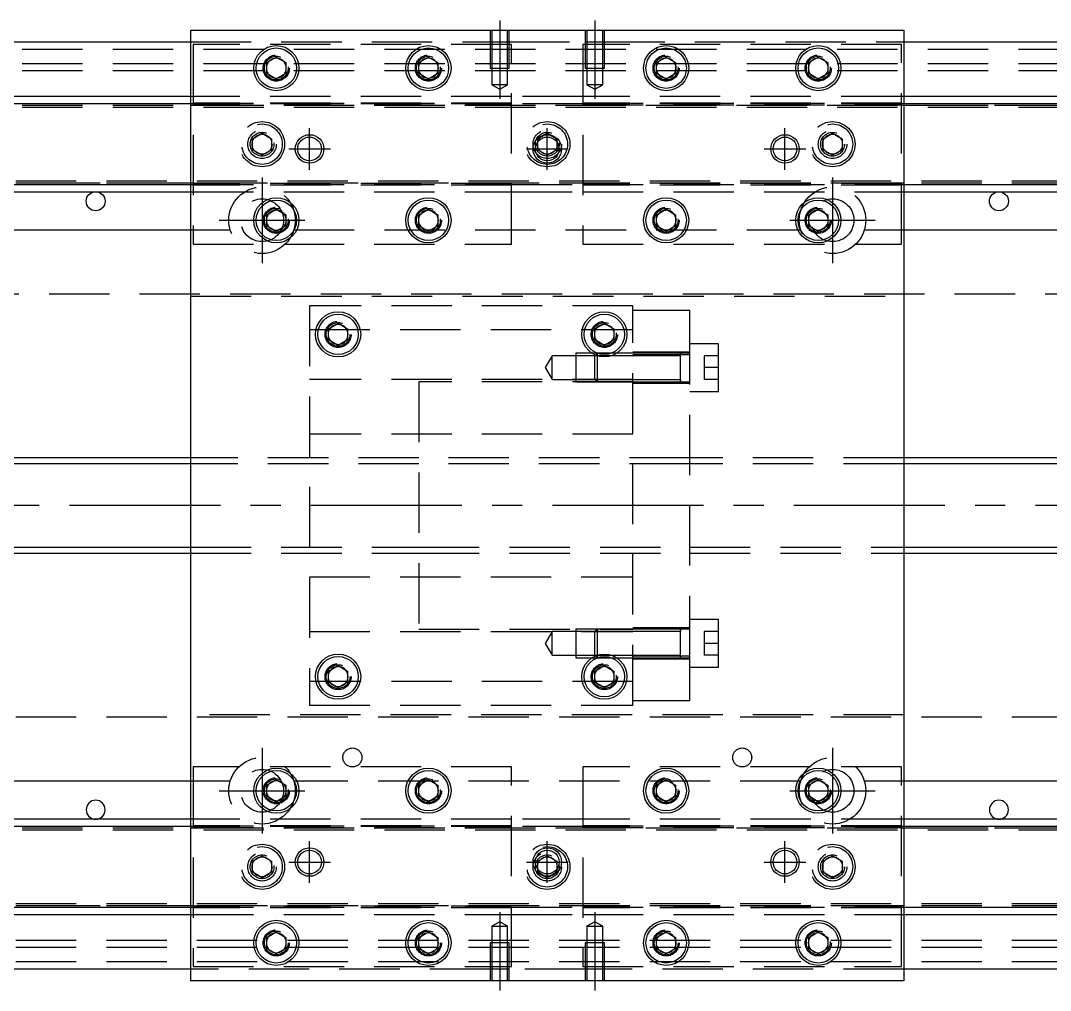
# Model space of a CAD drawing. Extents: x -20 to 863, y -293 to 102.
# Drawn here: x 209.2 to 425.8, y -102 to 102 of the extents above; entities that cross this region are included whole.
import ezdxf

# ---------------------------------------------------------------- set-up
doc = ezdxf.new("R2010")
doc.units = 0
doc.linetypes.add('CENTER', pattern=[50.8, 31.75, -6.35, 6.35, -6.35])
doc.linetypes.add('DASHED', pattern=[19.05, 12.7, -6.35])
doc.layers.get('0').update_dxf_attribs({"linetype": 'CONTINUOUS'})
doc.layers.add('CENTER', color=1, linetype='CENTER')

msp = doc.modelspace()

# ---------------------------------------------------------------- linework, layer by layer
at = {"color": 7, "linetype": 'CONTINUOUS'}
for p, q in [((245, -100), (245, 100)), ((245, 100), (395, 100)), ((395, 100), (395, -100)), ((0, 97.5), (245, 97.5)), ((395, 97.5), (640, 97.5)), ((261, 93.1547), (263, 94.309402)), ((261, 90.8453), (261, 93.1547)), ((263, 94.309402), (265, 93.1547)), ((265, 93.1547), (265, 90.8453)), ((293, 93.1547), (295, 94.309402)), ((293, 90.8453), (293, 93.1547)), ((295, 94.309402), (297, 93.1547)), ((297, 93.1547), (297, 90.8453)), ((343, 93.1547), (345, 94.309402)), ((343, 90.8453), (343, 93.1547)), ((345, 94.309402), (347, 93.1547)), ((347, 93.1547), (347, 90.8453)), ((375, 93.1547), (377, 94.309402)), ((375, 90.8453), (375, 93.1547)), ((377, 94.309402), (379, 93.1547)), ((379, 93.1547), (379, 90.8453)), ((263, 89.690598), (261, 90.8453)), ((265, 90.8453), (263, 89.690598)), ((295, 89.690598), (293, 90.8453)), ((297, 90.8453), (295, 89.690598)), ((345, 89.690598), (343, 90.8453)), ((347, 90.8453), (345, 89.690598)), ((377, 89.690598), (375, 90.8453)), ((379, 90.8453), (377, 89.690598)), ((245, 86), (0, 86)), ((640, 86), (395, 86)), ((245, 84.460392), (0, 84.460392)), ((640, 84.460392), (395, 84.460392)), ((0, 67.539608), (245, 67.539608)), ((395, 67.539608), (640, 67.539608)), ((0, 66), (245, 66)), ((395, 66), (640, 66)), ((261, 61.1547), (263, 62.309402)), ((261, 58.8453), (261, 61.1547)), ((263, 62.309402), (265, 61.1547)), ((265, 61.1547), (265, 58.8453)), ((293, 61.1547), (295, 62.309402)), ((293, 58.8453), (293, 61.1547)), ((295, 62.309402), (297, 61.1547)), ((297, 61.1547), (297, 58.8453)), ((343, 61.1547), (345, 62.309402)), ((343, 58.8453), (343, 61.1547)), ((345, 62.309402), (347, 61.1547)), ((347, 61.1547), (347, 58.8453)), ((375, 61.1547), (377, 62.309402)), ((375, 58.8453), (375, 61.1547)), ((377, 62.309402), (379, 61.1547)), ((379, 61.1547), (379, 58.8453)), ((263, 57.690598), (261, 58.8453)), ((265, 58.8453), (263, 57.690598)), ((295, 57.690598), (293, 58.8453)), ((297, 58.8453), (295, 57.690598)), ((345, 57.690598), (343, 58.8453)), ((347, 58.8453), (345, 57.690598)), ((377, 57.690598), (375, 58.8453)), ((379, 58.8453), (377, 57.690598)), ((146.708204, 58), (245, 58)), ((395, 58), (493.291796, 58)), ((274, 37.1547), (276, 38.309402)), ((274, 34.8453), (274, 37.1547)), ((276, 38.309402), (278, 37.1547)), ((278, 37.1547), (278, 34.8453)), ((330, 37.1547), (332, 38.309402)), ((330, 34.8453), (330, 37.1547)), ((332, 38.309402), (334, 37.1547)), ((334, 37.1547), (334, 34.8453)), ((276, 33.690598), (274, 34.8453)), ((278, 34.8453), (276, 33.690598)), ((332, 33.690598), (330, 34.8453)), ((334, 34.8453), (332, 33.690598)), ((348, 26.011846), (348, 26.012874)), ((245, 10), (28, 10)), ((583, 10), (395, 10)), ((28, -10), (245, -10)), ((395, -10), (583, -10)), ((330, -31.511852), (330.44468, -31.511852)), ((274, -34.8453), (276, -33.690598)), ((276, -33.690598), (278, -34.8453)), ((330, -34.8453), (332, -33.690598)), ((332, -33.690598), (334, -34.8453)), ((274, -37.1547), (274, -34.8453)), ((278, -34.8453), (278, -37.1547)), ((330, -37.1547), (330, -34.8453)), ((334, -34.8453), (334, -37.1547)), ((276, -38.309402), (274, -37.1547)), ((278, -37.1547), (276, -38.309402)), ((332, -38.309402), (330, -37.1547)), ((334, -37.1547), (332, -38.309402)), ((245, -58), (146.708204, -58)), ((261, -58.8453), (263, -57.690598)), ((263, -57.690598), (265, -58.8453)), ((293, -58.8453), (295, -57.690598)), ((295, -57.690598), (297, -58.8453)), ((343, -58.8453), (345, -57.690598)), ((345, -57.690598), (347, -58.8453)), ((375, -58.8453), (377, -57.690598)), ((377, -57.690598), (379, -58.8453)), ((493.291796, -58), (395, -58)), ((261, -61.1547), (261, -58.8453)), ((265, -58.8453), (265, -61.1547)), ((293, -61.1547), (293, -58.8453)), ((297, -58.8453), (297, -61.1547)), ((343, -61.1547), (343, -58.8453)), ((347, -58.8453), (347, -61.1547)), ((375, -61.1547), (375, -58.8453)), ((379, -58.8453), (379, -61.1547)), ((263, -62.309402), (261, -61.1547)), ((265, -61.1547), (263, -62.309402)), ((295, -62.309402), (293, -61.1547)), ((297, -61.1547), (295, -62.309402)), ((345, -62.309402), (343, -61.1547)), ((347, -61.1547), (345, -62.309402)), ((377, -62.309402), (375, -61.1547)), ((379, -61.1547), (377, -62.309402)), ((245, -66), (0, -66)), ((640, -66), (395, -66)), ((245, -67.539608), (0, -67.539608)), ((640, -67.539608), (395, -67.539608)), ((0, -84.460392), (245, -84.460392)), ((395, -84.460392), (640, -84.460392)), ((0, -86), (245, -86)), ((395, -86), (640, -86)), ((261, -90.8453), (263, -89.690598)), ((261, -93.1547), (261, -90.8453)), ((263, -89.690598), (265, -90.8453)), ((265, -90.8453), (265, -93.1547)), ((293, -90.8453), (295, -89.690598)), ((293, -93.1547), (293, -90.8453)), ((295, -89.690598), (297, -90.8453)), ((297, -90.8453), (297, -93.1547)), ((343, -90.8453), (345, -89.690598)), ((343, -93.1547), (343, -90.8453)), ((345, -89.690598), (347, -90.8453)), ((347, -90.8453), (347, -93.1547)), ((375, -90.8453), (377, -89.690598)), ((375, -93.1547), (375, -90.8453)), ((377, -89.690598), (379, -90.8453)), ((379, -90.8453), (379, -93.1547)), ((263, -94.309402), (261, -93.1547)), ((265, -93.1547), (263, -94.309402)), ((295, -94.309402), (293, -93.1547)), ((297, -93.1547), (295, -94.309402)), ((345, -94.309402), (343, -93.1547)), ((347, -93.1547), (345, -94.309402)), ((377, -94.309402), (375, -93.1547)), ((379, -93.1547), (377, -94.309402)), ((245, -97.5), (0, -97.5)), ((640, -97.5), (395, -97.5)), ((395, -100), (245, -100))]:
    msp.add_line(p, q, dxfattribs=at)
at = {"color": 3, "linetype": 'DASHED'}
for p, q in [((308.000006, 100), (308.000006, 92)), ((308.35, 100), (308.35, 92)), ((311.65, 92), (311.65, 100)), ((311.999994, 92), (311.999994, 100)), ((328.000006, 100), (328.000006, 92)), ((328.35, 100), (328.35, 92)), ((331.65, 92), (331.65, 100)), ((331.999994, 92), (331.999994, 100)), ((245, 97.5), (308.000006, 97.5)), ((308.000006, 97.5), (311.999994, 97.5)), ((311.999994, 97.5), (328.000006, 97.5)), ((328.000006, 97.5), (331.999994, 97.5)), ((331.999994, 97.5), (395, 97.5)), ((0, 96), (640, 96)), ((245.5, 97), (245.5, 55)), ((312.5, 97), (245.5, 97)), ((312.5, 55), (312.5, 97)), ((394.5, 97), (327.5, 97)), ((327.5, 97), (327.5, 55)), ((394.5, 55), (394.5, 97)), ((0, 93), (640, 93)), ((0, 91.5), (640, 91.5)), ((265.483582, 92.286038), (265.5, 92)), ((297.483582, 92.286038), (297.5, 92)), ((308.000006, 92), (311.999994, 92)), ((308.35, 92), (308.35, 88.5)), ((311.65, 88.5), (311.65, 92)), ((328.000006, 92), (331.999994, 92)), ((328.35, 92), (328.35, 88.5)), ((331.65, 88.5), (331.65, 92)), ((347.483582, 92.286038), (347.5, 92)), ((379.483582, 92.286038), (379.5, 92)), ((311.65, 88.5), (308.35, 88.5)), ((308.35, 88.5), (310, 87.547372)), ((310, 87.547372), (311.65, 88.5)), ((331.65, 88.5), (328.35, 88.5)), ((328.35, 88.5), (330, 87.547372)), ((330, 87.547372), (331.65, 88.5)), ((245.5, 86), (245, 86)), ((312.5, 86), (245.5, 86)), ((312.5, 84.643014), (245.5, 84.643014)), ((245.5, 84.6), (312.5, 84.6)), ((327.5, 86), (312.5, 86)), ((394.5, 86), (327.5, 86)), ((394.5, 84.643014), (327.5, 84.643014)), ((327.5, 84.6), (394.5, 84.6)), ((395, 86), (394.5, 86)), ((0, 84.204452), (245, 84.204452)), ((0, 84.2), (640, 84.2)), ((0, 83.8), (640, 83.8)), ((245.5, 84.460392), (245, 84.460392)), ((245, 84.204452), (245.5, 84.204452)), ((312.5, 84.460392), (245.5, 84.460392)), ((245.5, 84.3), (312.5, 84.3)), ((245.5, 84.204452), (394.5, 84.204452)), ((327.5, 84.460392), (312.5, 84.460392)), ((394.5, 84.460392), (327.5, 84.460392)), ((327.5, 84.3), (394.5, 84.3)), ((395, 84.460392), (394.5, 84.460392)), ((394.5, 84.204452), (395, 84.204452)), ((395, 84.204452), (640, 84.204452)), ((258, 77.1547), (260, 78.309402)), ((260, 78.309402), (262, 77.1547)), ((318, 77.1547), (320, 78.309402)), ((320, 78.309402), (322, 77.1547)), ((378, 77.1547), (380, 78.309402)), ((380, 78.309402), (382, 77.1547)), ((258, 74.8453), (258, 77.1547)), ((262, 77.1547), (262, 74.8453)), ((262.483582, 76.286038), (262.5, 76)), ((318, 74.8453), (318, 77.1547)), ((322, 77.1547), (322, 74.8453)), ((322.483582, 76.286038), (322.5, 76)), ((377.5, 76), (377.518502, 76.303588)), ((378, 74.8453), (378, 77.1547)), ((382, 77.1547), (382, 74.8453)), ((260, 73.690598), (258, 74.8453)), ((262, 74.8453), (260, 73.690598)), ((320, 73.690598), (318, 74.8453)), ((322, 74.8453), (320, 73.690598)), ((380, 73.690598), (378, 74.8453)), ((382, 74.8453), (380, 73.690598)), ((640, 68.2), (0, 68.2)), ((640, 67.8), (0, 67.8)), ((245, 67.795548), (0, 67.795548)), ((245.5, 67.795548), (245, 67.795548)), ((245, 67.539608), (245.5, 67.539608)), ((394.5, 67.795548), (245.5, 67.795548)), ((312.5, 67.7), (245.5, 67.7)), ((245.5, 67.539608), (312.5, 67.539608)), ((312.5, 67.4), (245.5, 67.4)), ((312.5, 67.356986), (245.5, 67.356986)), ((312.5, 67.539608), (327.5, 67.539608)), ((394.5, 67.7), (327.5, 67.7)), ((327.5, 67.539608), (394.5, 67.539608)), ((394.5, 67.4), (327.5, 67.4)), ((394.5, 67.356986), (327.5, 67.356986)), ((395, 67.795548), (394.5, 67.795548)), ((394.5, 67.539608), (395, 67.539608)), ((640, 67.795548), (395, 67.795548)), ((245, 66), (245.5, 66)), ((245.5, 66), (312.5, 66)), ((312.5, 66), (327.5, 66)), ((327.5, 66), (394.5, 66)), ((394.5, 66), (395, 66)), ((265.483582, 60.286038), (265.5, 60)), ((297.483582, 60.286038), (297.5, 60)), ((347.483582, 60.286038), (347.5, 60)), ((374.5, 60), (374.512884, 60.253488)), ((245, 58), (253.291796, 58)), ((266.708204, 58), (373.291796, 58)), ((386.708204, 58), (395, 58)), ((245.5, 55), (312.5, 55)), ((327.5, 55), (394.5, 55)), ((5.640312, 44.5), (640, 44.5)), ((245, 44), (395, 44)), ((338, 42), (270, 42)), ((270, 42), (270, -42)), ((338, -42), (338, 42)), ((350, 41), (338, 41)), ((350, 31.701734), (350, 41)), ((270, 37), (338, 37)), ((273.5, 36), (273.512884, 36.253488)), ((334.483582, 36.286038), (334.5, 36)), ((356, 34.011852), (350, 34.011852)), ((356, 24.011852), (356, 34.011852)), ((321, 31.511852), (319.556624, 29.011852)), ((321, 26.511852), (321, 31.511852)), ((326, 31.511852), (321, 31.511852)), ((326, 32.011846), (326, 26.011856)), ((329.419858, 32.011846), (326, 32.011846)), ((329.99998, 31.511852), (326, 31.511852)), ((330.49998, 32.011846), (329.419858, 32.011846)), ((330.124214, 31.636066), (330, 31.511852)), ((330, 26.511852), (330, 31.511852)), ((330.44468, 31.511852), (330, 31.511852)), ((330.5, 32.011852), (330.124214, 31.636066)), ((333.55532, 31.511852), (330.44468, 31.511852)), ((330.531284, 32.011846), (330.499994, 32.011846)), ((330.5, 32.011852), (330.5, 31.49306)), ((330.53127, 32.011852), (330.5, 32.011852)), ((330.5, 31.49306), (330.5, 26.011852)), ((333.46873, 32.011852), (330.53127, 32.011852)), ((333.468716, 32.011846), (330.531284, 32.011846)), ((334.580142, 32.011846), (333.468716, 32.011846)), ((334.580148, 32.011852), (333.46873, 32.011852)), ((338, 31.511852), (333.55532, 31.511852)), ((338, 32.011846), (334.580142, 32.011846)), ((338, 32.011852), (334.580148, 32.011852)), ((350, 32.261852), (338, 32.261852)), ((350, 31.701734), (338, 31.701734)), ((348.005, 32.011852), (338.00002, 32.011852)), ((348, 31.511852), (338.00002, 31.511852)), ((350, 32.011852), (347.995, 32.011852)), ((348, 31.662054), (348, 32.011852)), ((348, 32.011852), (348, 31.662054)), ((348, 26.361648), (348, 31.662054)), ((350, -31.701734), (350, 31.701734)), ((353, 31.511852), (353, 29.011852)), ((356, 31.511852), (353, 31.511852)), ((319.556624, 29.011852), (321, 26.511852)), ((356, 29.011852), (353, 29.011852)), ((353, 29.011852), (353, 26.511852)), ((338, 26.5), (270, 26.5)), ((293, 26), (293, -26)), ((338, 26), (293, 26)), ((321, 26.511852), (326, 26.511852)), ((326, 26.511852), (329.99998, 26.511852)), ((326, 26.011856), (330.49998, 26.011856)), ((330, 26.511852), (338, 26.511852)), ((330, 26.511852), (330.5, 26.011852)), ((330.5, 26.011856), (338, 26.011856)), ((330.5, 26.011852), (338, 26.011852)), ((338.00002, 26.511852), (348, 26.511852)), ((338.00002, 26.011852), (348.005, 26.011852)), ((347.995, 26.011852), (350, 26.011852)), ((348, 26.011852), (348, 26.361648)), ((348, 26.361648), (348, 26.011852)), ((356, 26.511852), (353, 26.511852)), ((338, 25.761852), (350, 25.761852)), ((350, 24.011852), (356, 24.011852)), ((338, 15), (270, 15)), ((292.99998, 10), (245, 10)), ((292.99998, 8.75), (245, 8.75)), ((350, 10), (293, 10)), ((350, 8.75), (293, 8.75)), ((395, 10), (350.00002, 10)), ((395, 8.75), (350.00002, 8.75)), ((245, -8.75), (292.99998, -8.75)), ((245, -10), (292.99998, -10)), ((293, -8.75), (350, -8.75)), ((293, -10), (350, -10)), ((350.00002, -8.75), (395, -8.75)), ((350.00002, -10), (395, -10)), ((270, -15), (338, -15)), ((350, -25.761852), (338, -25.761852)), ((356, -24.011852), (350, -24.011852)), ((356, -34.011852), (356, -24.011852)), ((270, -26.5), (338, -26.5)), ((293, -26), (338, -26)), ((321, -26.511852), (319.556624, -29.011852)), ((321, -31.511852), (321, -26.511852)), ((326, -26.511852), (321, -26.511852)), ((326, -26.011856), (326, -32.011846)), ((330.49998, -26.011856), (326, -26.011856)), ((329.99998, -26.511852), (326, -26.511852)), ((330.5, -26.011852), (330, -26.511852)), ((330, -31.511852), (330, -26.511852)), ((338, -26.511852), (330, -26.511852)), ((330.5, -26.011852), (330.5, -31.49306)), ((338, -26.011852), (330.5, -26.011852)), ((338, -26.011856), (330.5, -26.011856)), ((348.005, -26.011852), (338.00002, -26.011852)), ((348, -26.511852), (338.00002, -26.511852)), ((350, -26.011852), (347.995, -26.011852)), ((348, -26.511852), (348, -26.011846)), ((348, -26.361648), (348, -26.011852)), ((348, -26.011852), (348, -26.361648)), ((348, -31.662054), (348, -26.361648)), ((353, -26.511852), (353, -29.011852)), ((356, -26.511852), (353, -26.511852)), ((319.556624, -29.011852), (321, -31.511852)), ((356, -29.011852), (353, -29.011852)), ((353, -29.011852), (353, -31.511852)), ((321, -31.511852), (326, -31.511852)), ((326, -31.511852), (329.99998, -31.511852)), ((326, -32.011846), (329.419858, -32.011846)), ((329.419858, -32.011846), (330.49998, -32.011846)), ((330, -31.511852), (330.124214, -31.636066)), ((330.124214, -31.636066), (330.5, -32.011852)), ((330.44468, -31.511852), (333.55532, -31.511852)), ((330.499994, -32.011846), (330.531284, -32.011846)), ((330.5, -31.49306), (330.5, -32.011852)), ((330.5, -32.011852), (330.53127, -32.011852)), ((330.53127, -32.011852), (333.46873, -32.011852)), ((330.531284, -32.011846), (333.468716, -32.011846)), ((333.468716, -32.011846), (334.580142, -32.011846)), ((333.46873, -32.011852), (334.580148, -32.011852)), ((333.55532, -31.511852), (338, -31.511852)), ((334.580142, -32.011846), (338, -32.011846)), ((334.580148, -32.011852), (338, -32.011852)), ((350, -31.701734), (338, -31.701734)), ((350, -31.701734), (338, -31.701734)), ((338, -32.261852), (350, -32.261852)), ((338.00002, -31.511852), (348, -31.511852)), ((338.00002, -32.011852), (348.005, -32.011852)), ((347.995, -32.011852), (350, -32.011852)), ((348, -32.011856), (348, -31.511852)), ((348, -32.011852), (348, -31.662054)), ((348, -31.662054), (348, -32.011852)), ((350, -41), (350, -31.701734)), ((356, -31.511852), (353, -31.511852)), ((350, -34.011852), (356, -34.011852)), ((273.5, -36), (273.512884, -35.746512)), ((334.483582, -35.713962), (334.5, -36)), ((338, -37), (270, -37)), ((338, -41), (350, -41)), ((270, -42), (338, -42)), ((640, -44.5), (5.640312, -44.5)), ((395, -44), (245, -44)), ((312.5, -55), (245.5, -55)), ((245.5, -55), (245.5, -97)), ((312.5, -97), (312.5, -55)), ((394.5, -55), (327.5, -55)), ((327.5, -55), (327.5, -97)), ((394.5, -97), (394.5, -55)), ((253.291796, -58), (245, -58)), ((373.291796, -58), (266.708204, -58)), ((395, -58), (386.708204, -58)), ((265.483582, -59.713962), (265.5, -60)), ((297.483582, -59.713962), (297.5, -60)), ((347.483582, -59.713962), (347.5, -60)), ((379.483582, -59.713962), (379.5, -60)), ((245.5, -66), (245, -66)), ((312.5, -66), (245.5, -66)), ((327.5, -66), (312.5, -66)), ((394.5, -66), (327.5, -66)), ((395, -66), (394.5, -66)), ((0, -67.795548), (245, -67.795548)), ((0, -67.8), (640, -67.8)), ((0, -68.2), (640, -68.2)), ((245.5, -67.539608), (245, -67.539608)), ((245, -67.795548), (245.5, -67.795548)), ((312.5, -67.356986), (245.5, -67.356986)), ((245.5, -67.4), (312.5, -67.4)), ((312.5, -67.539608), (245.5, -67.539608)), ((245.5, -67.7), (312.5, -67.7)), ((245.5, -67.795548), (394.5, -67.795548)), ((327.5, -67.539608), (312.5, -67.539608)), ((394.5, -67.356986), (327.5, -67.356986)), ((327.5, -67.4), (394.5, -67.4)), ((394.5, -67.539608), (327.5, -67.539608)), ((327.5, -67.7), (394.5, -67.7)), ((395, -67.539608), (394.5, -67.539608)), ((394.5, -67.795548), (395, -67.795548)), ((395, -67.795548), (640, -67.795548)), ((258, -74.8453), (260, -73.690598)), ((258, -77.1547), (258, -74.8453)), ((260, -73.690598), (262, -74.8453)), ((262, -74.8453), (262, -77.1547)), ((262.483582, -75.713962), (262.5, -76)), ((318, -74.8453), (320, -73.690598)), ((318, -77.1547), (318, -74.8453)), ((320, -73.690598), (322, -74.8453)), ((322, -74.8453), (322, -77.1547)), ((322.483582, -75.713962), (322.5, -76)), ((377.5, -76), (377.518502, -75.696412)), ((378, -74.8453), (380, -73.690598)), ((378, -77.1547), (378, -74.8453)), ((380, -73.690598), (382, -74.8453)), ((382, -74.8453), (382, -77.1547)), ((260, -78.309402), (258, -77.1547)), ((262, -77.1547), (260, -78.309402)), ((320, -78.309402), (318, -77.1547)), ((322, -77.1547), (320, -78.309402)), ((380, -78.309402), (378, -77.1547)), ((382, -77.1547), (380, -78.309402)), ((640, -83.8), (0, -83.8)), ((640, -84.2), (0, -84.2)), ((245, -84.204452), (0, -84.204452)), ((245.5, -84.204452), (245, -84.204452)), ((245, -84.460392), (245.5, -84.460392)), ((394.5, -84.204452), (245.5, -84.204452)), ((312.5, -84.3), (245.5, -84.3)), ((245.5, -84.460392), (312.5, -84.460392)), ((312.5, -84.460392), (327.5, -84.460392)), ((394.5, -84.3), (327.5, -84.3)), ((327.5, -84.460392), (394.5, -84.460392)), ((395, -84.204452), (394.5, -84.204452)), ((394.5, -84.460392), (395, -84.460392)), ((640, -84.204452), (395, -84.204452)), ((245, -86), (245.5, -86)), ((312.5, -84.6), (245.5, -84.6)), ((312.5, -84.643014), (245.5, -84.643014)), ((245.5, -86), (312.5, -86)), ((312.5, -86), (327.5, -86)), ((394.5, -84.6), (327.5, -84.6)), ((394.5, -84.643014), (327.5, -84.643014)), ((327.5, -86), (394.5, -86)), ((394.5, -86), (395, -86)), ((310, -87.547372), (308.35, -88.5)), ((308.35, -88.5), (311.65, -88.5)), ((308.35, -88.5), (308.35, -92)), ((311.65, -88.5), (310, -87.547372)), ((311.65, -92), (311.65, -88.5)), ((330, -87.547372), (328.35, -88.5)), ((328.35, -88.5), (331.65, -88.5)), ((328.35, -88.5), (328.35, -92)), ((331.65, -88.5), (330, -87.547372)), ((331.65, -92), (331.65, -88.5)), ((640, -91.5), (0, -91.5)), ((640, -93), (0, -93)), ((260.5, -92), (260.512884, -91.746512)), ((292.5, -92), (292.518502, -91.696412)), ((311.999994, -92), (308.000006, -92)), ((308.000006, -92), (308.000006, -100)), ((308.35, -92), (308.35, -100)), ((311.65, -100), (311.65, -92)), ((311.999994, -100), (311.999994, -92)), ((331.999994, -92), (328.000006, -92)), ((328.000006, -92), (328.000006, -100)), ((328.35, -92), (328.35, -100)), ((331.65, -100), (331.65, -92)), ((331.999994, -100), (331.999994, -92)), ((342.5, -92), (342.518502, -91.696412)), ((379.483582, -91.713962), (379.5, -92)), ((640, -96), (0, -96)), ((245.5, -97), (312.5, -97)), ((327.5, -97), (394.5, -97)), ((308.000006, -97.5), (245, -97.5)), ((311.999994, -97.5), (308.000006, -97.5)), ((328.000006, -97.5), (311.999994, -97.5)), ((331.999994, -97.5), (328.000006, -97.5)), ((395, -97.5), (331.999994, -97.5))]:
    msp.add_line(p, q, dxfattribs=at)
at = {"color": 3, "linetype": 'CONTINUOUS'}
for p, q in [((245, 8.75), (28, 8.75)), ((583, 8.75), (395, 8.75)), ((28, -8.75), (245, -8.75)), ((395, -8.75), (583, -8.75))]:
    msp.add_line(p, q, dxfattribs=at)
at = {"color": 7, "linetype": 'CONTINUOUS'}
for centre, radius in [((263, 92), 4.75), ((263, 92), 4.25), ((295, 92), 4.75), ((295, 92), 4.25), ((345, 92), 4.75), ((345, 92), 4.25), ((377, 92), 4.75), ((377, 92), 4.25), ((320, 75), 3), ((270, 75), 2.5), ((320, 75), 2.5), ((370, 75), 2.5), ((225, 64), 2), ((415, 64), 2), ((263, 60), 4.75), ((263, 60), 4.25), ((295, 60), 4.75), ((295, 60), 4.25), ((345, 60), 4.75), ((345, 60), 4.25), ((377, 60), 4.75), ((377, 60), 4.25), ((276, 36), 4.75), ((276, 36), 4.25), ((332, 36), 4.75), ((332, 36), 4.25), ((276, -36), 4.75), ((276, -36), 4.25), ((332, -36), 4.75), ((332, -36), 4.25), ((263, -60), 4.75), ((263, -60), 4.25), ((295, -60), 4.75), ((295, -60), 4.25), ((345, -60), 4.75), ((345, -60), 4.25), ((377, -60), 4.75), ((377, -60), 4.25), ((270, -75), 2.5), ((320, -75), 3), ((320, -75), 2.5), ((370, -75), 2.5), ((263, -92), 4.75), ((263, -92), 4.25), ((295, -92), 4.75), ((295, -92), 4.25), ((345, -92), 4.75), ((345, -92), 4.25), ((377, -92), 4.75), ((377, -92), 4.25)]:
    msp.add_circle(centre, radius, dxfattribs=at)
at = {"color": 3, "linetype": 'DASHED'}
for centre, radius in [((263, 92), 2.75), ((263, 92), 2.5), ((295, 92), 2.75), ((295, 92), 2.5), ((345, 92), 2.75), ((345, 92), 2.5), ((377, 92), 2.75), ((377, 92), 2.5), ((260, 76), 4.75), ((260, 76), 4.25), ((320, 76), 4.75), ((320, 76), 4.25), ((380, 76), 4.75), ((380, 76), 4.25), ((260, 76), 3), ((260, 76), 2.5), ((260, 76), 2.1), ((320, 76), 3), ((320, 76), 2.5), ((320, 76), 2.1), ((380, 76), 3), ((380, 76), 2.5), ((380, 76), 2.1), ((260, 60), 7), ((380, 60), 7), ((260, 60), 4.5), ((380, 60), 4.5), ((263, 60), 2.75), ((263, 60), 2.5), ((295, 60), 2.75), ((295, 60), 2.5), ((345, 60), 2.75), ((345, 60), 2.5), ((377, 60), 2.75), ((377, 60), 2.5), ((276, 36), 2.75), ((276, 36), 2.5), ((332, 36), 2.75), ((332, 36), 2.5), ((276, -36), 2.75), ((276, -36), 2.5), ((332, -36), 2.75), ((332, -36), 2.5), ((279, -53), 2), ((361, -53), 2), ((260, -60), 7), ((380, -60), 7), ((260, -60), 4.5), ((380, -60), 4.5), ((263, -60), 2.75), ((263, -60), 2.5), ((295, -60), 2.75), ((295, -60), 2.5), ((345, -60), 2.75), ((345, -60), 2.5), ((377, -60), 2.75), ((377, -60), 2.5), ((260, -76), 4.75), ((320, -76), 4.75), ((380, -76), 4.75), ((260, -76), 4.25), ((260, -76), 3), ((260, -76), 2.5), ((320, -76), 4.25), ((320, -76), 3), ((320, -76), 2.5), ((380, -76), 4.25), ((380, -76), 3), ((380, -76), 2.5), ((260, -76), 2.1), ((320, -76), 2.1), ((380, -76), 2.1), ((263, -92), 2.75), ((263, -92), 2.5), ((295, -92), 2.75), ((295, -92), 2.5), ((345, -92), 2.75), ((345, -92), 2.5), ((377, -92), 2.75), ((377, -92), 2.5)]:
    msp.add_circle(centre, radius, dxfattribs=at)
at = {"color": 3, "linetype": 'CONTINUOUS'}
for centre in [(270, 75), (370, 75), (270, -75), (370, -75)]:
    msp.add_circle(centre, 3, dxfattribs=at)
at = {"color": 7, "linetype": 'CONTINUOUS'}
for centre, radius, start, end in [((263, 92), 2.1, 137.75279, 162.24721), ((263, 92), 2.1, 102.24721, 137.75279), ((263, 92), 2.1, 77.75279, 102.24721), ((263, 92), 2.1, 42.24721, 77.75279), ((263, 92), 2.1, 17.75279, 42.24721), ((295, 92), 2.1, 137.75279, 162.24721), ((295, 92), 2.1, 102.24721, 137.75279), ((295, 92), 2.1, 77.75279, 102.24721), ((295, 92), 2.1, 42.24721, 77.75279), ((295, 92), 2.1, 17.75279, 42.24721), ((345, 92), 2.1, 137.75279, 162.24721), ((345, 92), 2.1, 102.24721, 137.75279), ((345, 92), 2.1, 77.75279, 102.24721), ((345, 92), 2.1, 42.24721, 77.75279), ((345, 92), 2.1, 17.75279, 42.24721), ((377, 92), 2.1, 137.75279, 162.24721), ((377, 92), 2.1, 102.24721, 137.75279), ((377, 92), 2.1, 77.75279, 102.24721), ((377, 92), 2.1, 42.24721, 77.75279), ((377, 92), 2.1, 17.75279, 42.24721), ((263, 92), 2.1, 162.24721, 180), ((263, 92), 2.1, 180, 197.75279), ((263, 92), 2.1, 197.75279, 222.24721), ((263, 92), 2.1, 317.75279, 342.24721), ((263, 92), 2.1, 342.24721, 17.75279), ((295, 92), 2.1, 162.24721, 180), ((295, 92), 2.1, 180, 197.75279), ((295, 92), 2.1, 197.75279, 222.24721), ((295, 92), 2.1, 317.75279, 342.24721), ((295, 92), 2.1, 342.24721, 17.75279), ((345, 92), 2.1, 162.24721, 180), ((345, 92), 2.1, 180, 197.75279), ((345, 92), 2.1, 197.75279, 222.24721), ((345, 92), 2.1, 317.75279, 342.24721), ((345, 92), 2.1, 342.24721, 17.75279), ((377, 92), 2.1, 162.24721, 180), ((377, 92), 2.1, 180, 197.75279), ((377, 92), 2.1, 197.75279, 222.24721), ((377, 92), 2.1, 317.75279, 342.24721), ((377, 92), 2.1, 342.24721, 17.75279), ((263, 92), 2.1, 222.24721, 257.75279), ((263, 92), 2.1, 257.75279, 282.24721), ((263, 92), 2.1, 282.24721, 317.75279), ((295, 92), 2.1, 222.24721, 257.75279), ((295, 92), 2.1, 257.75279, 282.24721), ((295, 92), 2.1, 282.24721, 317.75279), ((345, 92), 2.1, 222.24721, 257.75279), ((345, 92), 2.1, 257.75279, 282.24721), ((345, 92), 2.1, 282.24721, 317.75279), ((377, 92), 2.1, 222.24721, 257.75279), ((377, 92), 2.1, 257.75279, 282.24721), ((377, 92), 2.1, 282.24721, 317.75279), ((263, 60), 2.1, 137.75279, 162.24721), ((263, 60), 2.1, 102.24721, 137.75279), ((263, 60), 2.1, 77.75279, 102.24721), ((263, 60), 2.1, 42.24721, 77.75279), ((263, 60), 2.1, 17.75279, 42.24721), ((295, 60), 2.1, 137.75279, 162.24721), ((295, 60), 2.1, 102.24721, 137.75279), ((295, 60), 2.1, 77.75279, 102.24721), ((295, 60), 2.1, 42.24721, 77.75279), ((295, 60), 2.1, 17.75279, 42.24721), ((345, 60), 2.1, 137.75279, 162.24721), ((345, 60), 2.1, 102.24721, 137.75279), ((345, 60), 2.1, 77.75279, 102.24721), ((345, 60), 2.1, 42.24721, 77.75279), ((345, 60), 2.1, 17.75279, 42.24721), ((377, 60), 2.1, 137.75279, 162.24721), ((377, 60), 2.1, 102.24721, 137.75279), ((377, 60), 2.1, 77.75279, 102.24721), ((377, 60), 2.1, 42.24721, 77.75279), ((377, 60), 2.1, 17.75279, 42.24721), ((263, 60), 2.1, 162.24721, 180), ((263, 60), 2.1, 180, 197.75279), ((263, 60), 2.1, 197.75279, 222.24721), ((263, 60), 2.1, 222.24721, 257.75279), ((263, 60), 2.1, 282.24721, 317.75279), ((263, 60), 2.1, 317.75279, 342.24721), ((263, 60), 2.1, 342.24721, 17.75279), ((295, 60), 2.1, 162.24721, 180), ((295, 60), 2.1, 180, 197.75279), ((295, 60), 2.1, 197.75279, 222.24721), ((295, 60), 2.1, 222.24721, 257.75279), ((295, 60), 2.1, 282.24721, 317.75279), ((295, 60), 2.1, 317.75279, 342.24721), ((295, 60), 2.1, 342.24721, 17.75279), ((345, 60), 2.1, 162.24721, 180), ((345, 60), 2.1, 180, 197.75279), ((345, 60), 2.1, 197.75279, 222.24721), ((345, 60), 2.1, 222.24721, 257.75279), ((345, 60), 2.1, 282.24721, 317.75279), ((345, 60), 2.1, 317.75279, 342.24721), ((345, 60), 2.1, 342.24721, 17.75279), ((377, 60), 2.1, 162.24721, 180), ((377, 60), 2.1, 180, 197.75279), ((377, 60), 2.1, 197.75279, 222.24721), ((377, 60), 2.1, 222.24721, 257.75279), ((377, 60), 2.1, 282.24721, 317.75279), ((377, 60), 2.1, 317.75279, 342.24721), ((377, 60), 2.1, 342.24721, 17.75279), ((263, 60), 2.1, 257.75279, 282.24721), ((295, 60), 2.1, 257.75279, 282.24721), ((345, 60), 2.1, 257.75279, 282.24721), ((377, 60), 2.1, 257.75279, 282.24721), ((276, 36), 2.1, 137.75279, 162.24721), ((276, 36), 2.1, 102.24721, 137.75279), ((276, 36), 2.1, 77.75279, 102.24721), ((276, 36), 2.1, 42.24721, 77.75279), ((276, 36), 2.1, 17.75279, 42.24721), ((332, 36), 2.1, 137.75279, 162.24721), ((332, 36), 2.1, 102.24721, 137.75279), ((332, 36), 2.1, 77.75279, 102.24721), ((332, 36), 2.1, 42.24721, 77.75279), ((332, 36), 2.1, 17.75279, 42.24721), ((276, 36), 2.1, 162.24721, 180), ((276, 36), 2.1, 180, 197.75279), ((276, 36), 2.1, 197.75279, 222.24721), ((276, 36), 2.1, 317.75279, 342.24721), ((276, 36), 2.1, 342.24721, 17.75279), ((332, 36), 2.1, 162.24721, 180), ((332, 36), 2.1, 180, 197.75279), ((332, 36), 2.1, 197.75279, 222.24721), ((332, 36), 2.1, 317.75279, 342.24721), ((332, 36), 2.1, 342.24721, 17.75279), ((276, 36), 2.1, 222.24721, 257.75279), ((276, 36), 2.1, 257.75279, 282.24721), ((276, 36), 2.1, 282.24721, 317.75279), ((332, 36), 2.1, 222.24721, 257.75279), ((332, 36), 2.1, 257.75279, 282.24721), ((332, 36), 2.1, 282.24721, 317.75279), ((276, -36), 2.1, 137.75279, 162.24721), ((276, -36), 2.1, 102.24721, 137.75279), ((276, -36), 2.1, 77.75279, 102.24721), ((276, -36), 2.1, 42.24721, 77.75279), ((276, -36), 2.1, 17.75279, 42.24721), ((332, -36), 2.1, 137.75279, 162.24721), ((332, -36), 2.1, 102.24721, 137.75279), ((332, -36), 2.1, 77.75279, 102.24721), ((332, -36), 2.1, 42.24721, 77.75279), ((332, -36), 2.1, 17.75279, 42.24721), ((276, -36), 2.1, 162.24721, 180), ((276, -36), 2.1, 180, 197.75279), ((276, -36), 2.1, 197.75279, 222.24721), ((276, -36), 2.1, 317.75279, 342.24721), ((276, -36), 2.1, 342.24721, 17.75279), ((332, -36), 2.1, 162.24721, 180), ((332, -36), 2.1, 180, 197.75279), ((332, -36), 2.1, 197.75279, 222.24721), ((332, -36), 2.1, 317.75279, 342.24721), ((332, -36), 2.1, 342.24721, 17.75279), ((276, -36), 2.1, 222.24721, 257.75279), ((276, -36), 2.1, 257.75279, 282.24721), ((276, -36), 2.1, 282.24721, 317.75279), ((332, -36), 2.1, 222.24721, 257.75279), ((332, -36), 2.1, 257.75279, 282.24721), ((332, -36), 2.1, 282.24721, 317.75279), ((263, -60), 2.1, 102.24721, 137.75279), ((263, -60), 2.1, 77.75279, 102.24721), ((263, -60), 2.1, 42.24721, 77.75279), ((295, -60), 2.1, 102.24721, 137.75279), ((295, -60), 2.1, 77.75279, 102.24721), ((295, -60), 2.1, 42.24721, 77.75279), ((345, -60), 2.1, 102.24721, 137.75279), ((345, -60), 2.1, 77.75279, 102.24721), ((345, -60), 2.1, 42.24721, 77.75279), ((377, -60), 2.1, 102.24721, 137.75279), ((377, -60), 2.1, 77.75279, 102.24721), ((377, -60), 2.1, 42.24721, 77.75279), ((263, -60), 2.1, 162.24721, 180), ((263, -60), 2.1, 180, 197.75279), ((263, -60), 2.1, 137.75279, 162.24721), ((263, -60), 2.1, 197.75279, 222.24721), ((263, -60), 2.1, 17.75279, 42.24721), ((263, -60), 2.1, 317.75279, 342.24721), ((263, -60), 2.1, 342.24721, 17.75279), ((295, -60), 2.1, 162.24721, 180), ((295, -60), 2.1, 180, 197.75279), ((295, -60), 2.1, 137.75279, 162.24721), ((295, -60), 2.1, 197.75279, 222.24721), ((295, -60), 2.1, 17.75279, 42.24721), ((295, -60), 2.1, 317.75279, 342.24721), ((295, -60), 2.1, 342.24721, 17.75279), ((345, -60), 2.1, 162.24721, 180), ((345, -60), 2.1, 180, 197.75279), ((345, -60), 2.1, 137.75279, 162.24721), ((345, -60), 2.1, 197.75279, 222.24721), ((345, -60), 2.1, 17.75279, 42.24721), ((345, -60), 2.1, 317.75279, 342.24721), ((345, -60), 2.1, 342.24721, 17.75279), ((377, -60), 2.1, 162.24721, 180), ((377, -60), 2.1, 180, 197.75279), ((377, -60), 2.1, 137.75279, 162.24721), ((377, -60), 2.1, 197.75279, 222.24721), ((377, -60), 2.1, 17.75279, 42.24721), ((377, -60), 2.1, 317.75279, 342.24721), ((377, -60), 2.1, 342.24721, 17.75279), ((225, -64), 2, 90, 270), ((225, -64), 2, 270, 90), ((263, -60), 2.1, 222.24721, 257.75279), ((263, -60), 2.1, 257.75279, 282.24721), ((263, -60), 2.1, 282.24721, 317.75279), ((295, -60), 2.1, 222.24721, 257.75279), ((295, -60), 2.1, 257.75279, 282.24721), ((295, -60), 2.1, 282.24721, 317.75279), ((345, -60), 2.1, 222.24721, 257.75279), ((345, -60), 2.1, 257.75279, 282.24721), ((345, -60), 2.1, 282.24721, 317.75279), ((377, -60), 2.1, 222.24721, 257.75279), ((377, -60), 2.1, 257.75279, 282.24721), ((377, -60), 2.1, 282.24721, 317.75279), ((415, -64), 2, 90, 270), ((415, -64), 2, 270, 90), ((263, -92), 2.1, 137.75279, 162.24721), ((263, -92), 2.1, 102.24721, 137.75279), ((263, -92), 2.1, 77.75279, 102.24721), ((263, -92), 2.1, 42.24721, 77.75279), ((263, -92), 2.1, 17.75279, 42.24721), ((295, -92), 2.1, 137.75279, 162.24721), ((295, -92), 2.1, 102.24721, 137.75279), ((295, -92), 2.1, 77.75279, 102.24721), ((295, -92), 2.1, 42.24721, 77.75279), ((295, -92), 2.1, 17.75279, 42.24721), ((345, -92), 2.1, 137.75279, 162.24721), ((345, -92), 2.1, 102.24721, 137.75279), ((345, -92), 2.1, 77.75279, 102.24721), ((345, -92), 2.1, 42.24721, 77.75279), ((345, -92), 2.1, 17.75279, 42.24721), ((377, -92), 2.1, 137.75279, 162.24721), ((377, -92), 2.1, 102.24721, 137.75279), ((377, -92), 2.1, 77.75279, 102.24721), ((377, -92), 2.1, 42.24721, 77.75279), ((377, -92), 2.1, 17.75279, 42.24721), ((263, -92), 2.1, 162.24721, 180), ((263, -92), 2.1, 180, 197.75279), ((263, -92), 2.1, 197.75279, 222.24721), ((263, -92), 2.1, 317.75279, 342.24721), ((263, -92), 2.1, 342.24721, 17.75279), ((295, -92), 2.1, 162.24721, 180), ((295, -92), 2.1, 180, 197.75279), ((295, -92), 2.1, 197.75279, 222.24721), ((295, -92), 2.1, 317.75279, 342.24721), ((295, -92), 2.1, 342.24721, 17.75279), ((345, -92), 2.1, 162.24721, 180), ((345, -92), 2.1, 180, 197.75279), ((345, -92), 2.1, 197.75279, 222.24721), ((345, -92), 2.1, 317.75279, 342.24721), ((345, -92), 2.1, 342.24721, 17.75279), ((377, -92), 2.1, 162.24721, 180), ((377, -92), 2.1, 180, 197.75279), ((377, -92), 2.1, 197.75279, 222.24721), ((377, -92), 2.1, 317.75279, 342.24721), ((377, -92), 2.1, 342.24721, 17.75279), ((263, -92), 2.1, 222.24721, 257.75279), ((263, -92), 2.1, 257.75279, 282.24721), ((263, -92), 2.1, 282.24721, 317.75279), ((295, -92), 2.1, 222.24721, 257.75279), ((295, -92), 2.1, 257.75279, 282.24721), ((295, -92), 2.1, 282.24721, 317.75279), ((345, -92), 2.1, 222.24721, 257.75279), ((345, -92), 2.1, 257.75279, 282.24721), ((345, -92), 2.1, 282.24721, 317.75279), ((377, -92), 2.1, 222.24721, 257.75279), ((377, -92), 2.1, 257.75279, 282.24721), ((377, -92), 2.1, 282.24721, 317.75279)]:
    msp.add_arc(centre, radius, start, end, dxfattribs=at)
at = {"color": 3, "linetype": 'DASHED'}
msp.add_arc((260, 60), 7, 341.96968, 343.39845, dxfattribs=at)
at = {"layer": 'CENTER', "color": 1, "linetype": 'CENTER'}
for p, q in [((310, 102), (310, 85.547372)), ((330, 102), (330, 85.547372)), ((270, 70.6), (270, 79.4)), ((320, 70.6), (320, 79.4)), ((370, 70.6), (370, 79.4)), ((265.6, 75), (274.4, 75)), ((315.6, 75), (324.4, 75)), ((365.6, 75), (374.4, 75)), ((260, 69), (260, 51)), ((380, 69), (380, 51)), ((251, 60), (269, 60)), ((371, 60), (389, 60)), ((708.445, 0), (-20, 0)), ((260, -51), (260, -69)), ((380, -51), (380, -69)), ((251, -60), (269, -60)), ((371, -60), (389, -60)), ((270, -79.4), (270, -70.6)), ((320, -79.4), (320, -70.6)), ((370, -79.4), (370, -70.6)), ((265.6, -75), (274.4, -75)), ((315.6, -75), (324.4, -75)), ((365.6, -75), (374.4, -75)), ((310, -85.547372), (310, -102)), ((330, -85.547372), (330, -102))]:
    msp.add_line(p, q, dxfattribs=at)

doc.saveas('drawing.dxf')
